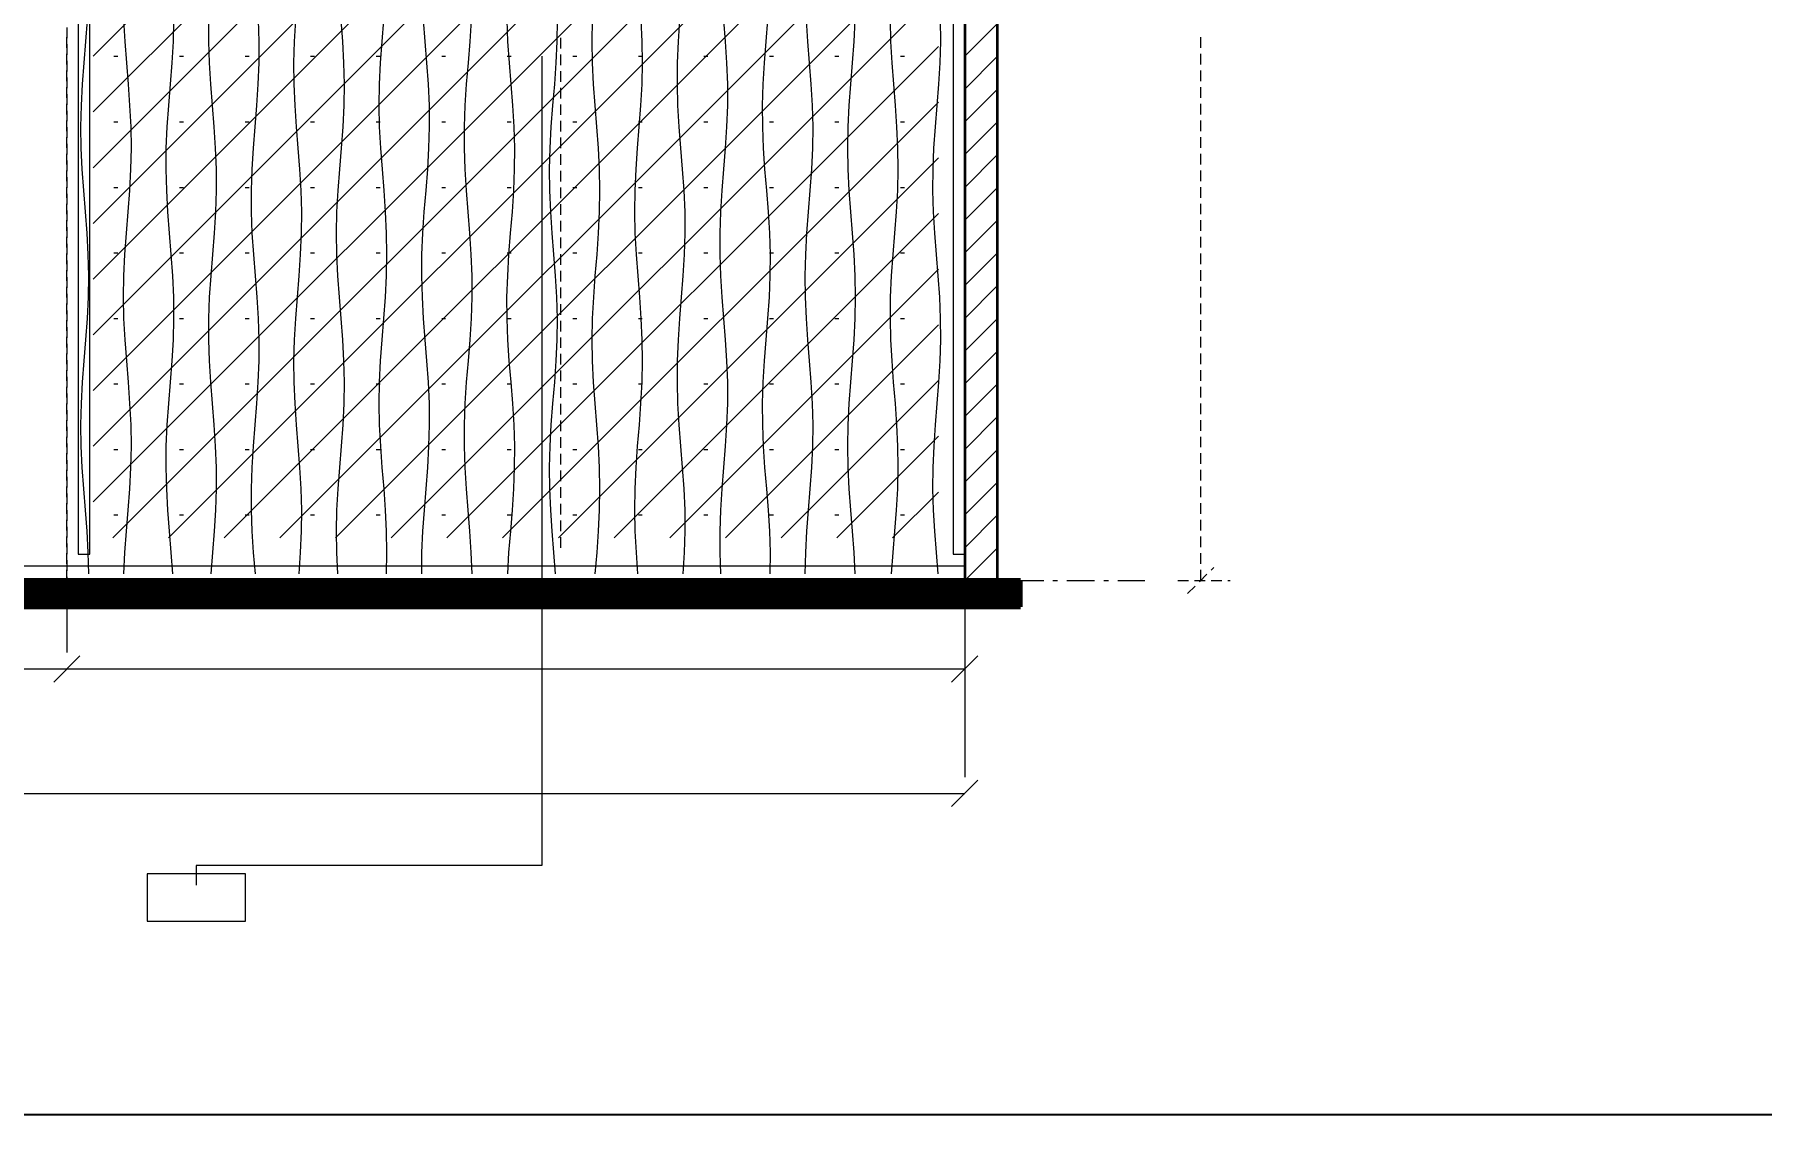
# Model space of a CAD drawing. Header units: millimetres. Extents: x -39780 to 216580, y 220 to 11660.
# Drawn here: x 23652 to 28921, y 220 to 3516 of the extents above; entities that cross this region are included whole.
import ezdxf

# ---------------------------------------------------------------- set-up
doc = ezdxf.new("R2010")
doc.units = ezdxf.units.MM
for name, color, linetype, lineweight in [('AXIS', 8, 'CONTINUOUS', 9), ('BAND', 7, 'CONTINUOUS', 60), ('DETAIL', 7, 'CONTINUOUS', 18), ('DIM', 7, 'CONTINUOUS', 13), ('FRAME', 7, 'CONTINUOUS', 25), ('HATCH', 8, 'CONTINUOUS', 9), ('PENDING', 8, 'CONTINUOUS', 13), ('TAG', 7, 'CONTINUOUS', 13), ('WALL', 7, 'CONTINUOUS', 35), ('WOOD', 7, 'CONTINUOUS', 18)]:
    doc.layers.add(name, color=color, linetype=linetype, lineweight=lineweight)

msp = doc.modelspace()

# ---------------------------------------------------------------- linework, layer by layer
at = {"layer": 'AXIS'}
for p, q in [((23654.7, 1850), (23668.8, 1850)), ((23697, 1850), (23781.7, 1850)), ((23809.9, 1850), (23824, 1850)), ((23852.2, 1850), (23936.9, 1850)), ((23965.1, 1850), (23979.2, 1850)), ((24007.4, 1850), (24092.1, 1850)), ((24120.3, 1850), (24134.4, 1850)), ((24162.7, 1850), (24247.3, 1850)), ((24275.6, 1850), (24289.7, 1850)), ((24317.9, 1850), (24402.6, 1850)), ((24430.8, 1850), (24444.9, 1850)), ((24473.1, 1850), (24557.8, 1850)), ((24586, 1850), (24600.1, 1850)), ((24628.3, 1850), (24713, 1850)), ((24741.2, 1850), (24755.3, 1850)), ((24783.6, 1850), (24868.2, 1850)), ((24896.4, 1850), (24910.6, 1850)), ((24938.8, 1850), (25023.4, 1850)), ((25051.7, 1850), (25065.8, 1850)), ((25094, 1850), (25178.7, 1850)), ((25206.9, 1850), (25221, 1850)), ((25249.2, 1850), (25333.9, 1850)), ((25362.1, 1850), (25376.2, 1850)), ((25404.4, 1850), (25489.1, 1850)), ((25517.3, 1850), (25531.4, 1850)), ((25559.7, 1850), (25644.3, 1850)), ((25672.6, 1850), (25686.7, 1850)), ((25714.9, 1850), (25799.6, 1850)), ((25827.8, 1850), (25841.9, 1850)), ((25870.1, 1850), (25954.8, 1850)), ((25983, 1850), (25997.1, 1850)), ((26025.3, 1850), (26110, 1850)), ((26138.2, 1850), (26152.3, 1850)), ((26180.6, 1850), (26265.2, 1850)), ((26293.4, 1850), (26307.6, 1850)), ((26335.8, 1850), (26420.4, 1850)), ((26448.7, 1850), (26462.8, 1850)), ((26491, 1850), (26575.7, 1850)), ((26603.9, 1850), (26618, 1850)), ((26646.2, 1850), (26730.9, 1850)), ((26759.1, 1850), (26773.2, 1850)), ((26801.4, 1850), (26886.1, 1850)), ((26914.3, 1850), (26928.4, 1850)), ((26956.7, 1850), (27040, 1850))]:
    msp.add_line(p, q, dxfattribs=at)
at = {"layer": 'BAND'}
for p, q in [((22530, 1850), (26660, 1850)), ((26660, 1850), (22530, 1850)), ((26660, 1770), (26660, 1850)), ((22530, 1842), (26660, 1842)), ((22530, 1834), (26660, 1834)), ((22530, 1826), (26660, 1826)), ((22530, 1818), (26660, 1818)), ((22530, 1810), (26660, 1810)), ((22530, 1802), (26660, 1802)), ((22530, 1794), (26660, 1794)), ((22530, 1786), (26660, 1786)), ((22530, 1778), (26660, 1778)), ((22530, 1770), (26660, 1770)), ((22530, 1770), (26660, 1770))]:
    msp.add_line(p, q, dxfattribs=at)
at = {"layer": 'DETAIL'}
msp.add_line((22700, 1895), (26490, 1895), dxfattribs=at)
at = {"layer": 'DIM'}
for p, q in [((23750, 1850), (23750, 1630)), ((23750, 1850), (23750, 1630)), ((26490, 1850), (26490, 1250)), ((26490, 1850), (26490, 1630)), ((23710, 1540), (23790, 1620)), ((23710, 1540), (23790, 1620)), ((26450, 1540), (26530, 1620)), ((22700, 1580), (23750, 1580)), ((23750, 1580), (26490, 1580)), ((26450, 1160), (26530, 1240)), ((22700, 1200), (26490, 1200))]:
    msp.add_line(p, q, dxfattribs=at)
at = {"layer": 'FRAME'}
msp.add_line((20220, 220), (36580, 220), dxfattribs=at)
at = {"layer": 'HATCH'}
for p, q in [((23830, 3450), (24510, 4130)), ((23830, 3280), (24680, 4130)), ((23830, 3110), (24850, 4130)), ((23830, 2940), (25020, 4130)), ((23830, 2770), (25190, 4130)), ((23830, 2600), (25360, 4130)), ((23830, 2430), (25530, 4130)), ((23830, 2260), (25700, 4130)), ((23830, 2090), (25870, 4130)), ((23890, 1980), (26040, 4130)), ((24060, 1980), (26210, 4130)), ((24230, 1980), (26380, 4130)), ((24400, 1980), (26410, 3990)), ((24570, 1980), (26410, 3820)), ((24740, 1980), (26410, 3650)), ((23808.1, 3495), (23812.9, 3560)), ((23927.9, 3495), (23924.4, 3560)), ((24075.2, 3495), (24076.9, 3560)), ((24183.2, 3495), (24183.4, 3560)), ((24336.8, 3495), (24334.7, 3560)), ((24444.8, 3495), (24448.5, 3560)), ((24592.2, 3495), (24587.3, 3560)), ((24711.8, 3495), (24717.1, 3560)), ((24843.8, 3495), (24838.8, 3560)), ((24980.4, 3495), (24984.5, 3560)), ((25096, 3495), (25093.5, 3560)), ((25246.2, 3495), (25246.9, 3560)), ((25353, 3495), (25354.3, 3560)), ((25506.1, 3495), (25503, 3560)), ((25616.3, 3495), (25620.7, 3560)), ((25760.1, 3495), (25754.9, 3560)), ((25884.2, 3495), (25889.5, 3560)), ((26011.4, 3495), (26006.8, 3560)), ((26152.5, 3495), (26155.8, 3560)), ((26264.6, 3495), (26263, 3560)), ((26416.9, 3495), (26416.5, 3560)), ((26490, 3450), (26590, 3550)), ((23802.8, 3430), (23808.1, 3495)), ((23932.8, 3430), (23927.9, 3495)), ((24071.4, 3430), (24075.2, 3495)), ((24185.4, 3430), (24183.2, 3495)), ((24336.6, 3430), (24336.8, 3495)), ((24443.1, 3430), (24444.8, 3495)), ((24595.7, 3430), (24592.2, 3495)), ((24707.1, 3430), (24711.8, 3495)), ((24849.1, 3430), (24843.8, 3495)), ((24910, 1980), (26410, 3480)), ((24975.3, 3430), (24980.4, 3495)), ((25100.4, 3430), (25096, 3495)), ((25243.3, 3430), (25246.2, 3495)), ((25354.1, 3430), (25353, 3495)), ((25507, 3430), (25506.1, 3495)), ((25613.6, 3430), (25616.3, 3495)), ((25764.3, 3430), (25760.1, 3495)), ((25879.1, 3430), (25884.2, 3495)), ((26016.7, 3430), (26011.4, 3495)), ((26147.7, 3430), (26152.5, 3495)), ((26268.2, 3430), (26264.6, 3495)), ((26414.9, 3430), (26416.9, 3495)), ((23797.9, 3365), (23802.8, 3430)), ((23894, 3450), (23906, 3450)), ((23938.1, 3365), (23932.8, 3430)), ((24066.3, 3365), (24071.4, 3430)), ((24094, 3450), (24106, 3450)), ((24189.4, 3365), (24185.4, 3430)), ((24294, 3450), (24306, 3450)), ((24334.1, 3365), (24336.6, 3430)), ((24443.7, 3365), (24443.1, 3430)), ((24494, 3450), (24506, 3450)), ((24597, 3365), (24595.7, 3430)), ((24694, 3450), (24706, 3450)), ((24704, 3365), (24707.1, 3430)), ((24853.6, 3365), (24849.1, 3430)), ((24894, 3450), (24906, 3450)), ((24970, 3365), (24975.3, 3430)), ((25094, 3450), (25106, 3450)), ((25105.6, 3365), (25100.4, 3430)), ((25238.8, 3365), (25243.3, 3430)), ((25294, 3450), (25306, 3450)), ((25357.4, 3365), (25354.1, 3430)), ((25494, 3450), (25506, 3450)), ((25505.5, 3365), (25507, 3430)), ((25613.1, 3365), (25613.6, 3430)), ((25694, 3450), (25706, 3450)), ((25766.7, 3365), (25764.3, 3430)), ((25875.1, 3365), (25879.1, 3430)), ((25894, 3450), (25906, 3450)), ((26021.7, 3365), (26016.7, 3430)), ((26094, 3450), (26106, 3450)), ((26142.4, 3365), (26147.7, 3430)), ((26273.2, 3365), (26268.2, 3430)), ((26294, 3450), (26306, 3450)), ((26411, 3365), (26414.9, 3430)), ((26490, 3350), (26590, 3450)), ((23794.4, 3300), (23797.9, 3365)), ((23942.8, 3300), (23938.1, 3365)), ((24061, 3300), (24066.3, 3365)), ((24194.6, 3300), (24189.4, 3365)), ((24329.8, 3300), (24334.1, 3365)), ((24446.6, 3300), (24443.7, 3365)), ((24596, 3300), (24597, 3365)), ((24703, 3300), (24704, 3365)), ((24856.4, 3300), (24853.6, 3365)), ((24965.8, 3300), (24970, 3365)), ((25110.8, 3300), (25105.6, 3365)), ((25233.4, 3300), (25238.8, 3365)), ((25362.1, 3300), (25357.4, 3365)), ((25501.9, 3300), (25505.5, 3365)), ((25615, 3300), (25613.1, 3365)), ((25766.7, 3300), (25766.7, 3365)), ((25873.2, 3300), (25875.1, 3365)), ((26025.4, 3300), (26021.7, 3365)), ((26137.6, 3300), (26142.4, 3365)), ((26278.5, 3300), (26273.2, 3365)), ((26405.9, 3300), (26411, 3365)), ((26490, 3250), (26590, 3350)), ((23793, 3235), (23794.4, 3300)), ((23946, 3235), (23942.8, 3300)), ((24056.5, 3235), (24061, 3300)), ((24199.8, 3235), (24194.6, 3300)), ((24324.5, 3235), (24329.8, 3300)), ((24451.1, 3235), (24446.6, 3300)), ((24592.8, 3235), (24596, 3300)), ((24704.4, 3235), (24703, 3300)), ((24856.9, 3235), (24856.4, 3300)), ((24963.4, 3235), (24965.8, 3300)), ((25080, 1980), (26410, 3310)), ((25114.8, 3235), (25110.8, 3300)), ((25228.4, 3235), (25233.4, 3300)), ((25367.5, 3235), (25362.1, 3300)), ((25497, 3235), (25501.9, 3300)), ((25618.9, 3235), (25615, 3300)), ((25764.5, 3235), (25766.7, 3300)), ((25873.5, 3235), (25873.2, 3300)), ((26027, 3235), (26025.4, 3300)), ((26134.2, 3235), (26137.6, 3300)), ((26283.1, 3235), (26278.5, 3300)), ((26400.6, 3235), (26405.9, 3300)), ((23794, 3170), (23793, 3235)), ((23894, 3250), (23906, 3250)), ((23947, 3170), (23946, 3235)), ((24053.7, 3170), (24056.5, 3235)), ((24094, 3250), (24106, 3250)), ((24204.1, 3170), (24199.8, 3235)), ((24294, 3250), (24306, 3250)), ((24319.4, 3170), (24324.5, 3235)), ((24456.4, 3170), (24451.1, 3235)), ((24494, 3250), (24506, 3250)), ((24588, 3170), (24592.8, 3235)), ((24694, 3250), (24706, 3250)), ((24708, 3170), (24704.4, 3235)), ((24855.1, 3170), (24856.9, 3235)), ((24894, 3250), (24906, 3250)), ((24963.2, 3170), (24963.4, 3235)), ((25094, 3250), (25106, 3250)), ((25116.8, 3170), (25114.8, 3235)), ((25224.7, 3170), (25228.4, 3235)), ((25294, 3250), (25306, 3250)), ((25372.3, 3170), (25367.5, 3235)), ((25491.6, 3170), (25497, 3235)), ((25494, 3250), (25506, 3250)), ((25623.9, 3170), (25618.9, 3235)), ((25694, 3250), (25706, 3250)), ((25760.3, 3170), (25764.5, 3235)), ((25876.1, 3170), (25873.5, 3235)), ((25894, 3250), (25906, 3250)), ((26026.2, 3170), (26027, 3235)), ((26094, 3250), (26106, 3250)), ((26133, 3170), (26134.2, 3235)), ((26286.2, 3170), (26283.1, 3235)), ((26294, 3250), (26306, 3250)), ((26396.2, 3170), (26400.6, 3235)), ((26490, 3150), (26590, 3250)), ((23797.1, 3105), (23794, 3170)), ((23945.6, 3105), (23947, 3170)), ((24053.1, 3105), (24053.7, 3170)), ((24206.6, 3105), (24204.1, 3170)), ((24315.3, 3105), (24319.4, 3170)), ((24461.4, 3105), (24456.4, 3170)), ((24582.7, 3105), (24588, 3170)), ((24712.9, 3105), (24708, 3170)), ((24851.3, 3105), (24855.1, 3170)), ((24965.4, 3105), (24963.2, 3170)), ((25116.5, 3105), (25116.8, 3170)), ((25223.1, 3105), (25224.7, 3170)), ((25375.7, 3105), (25372.3, 3170)), ((25487, 3105), (25491.6, 3170)), ((25629.2, 3105), (25623.9, 3170)), ((25755.2, 3105), (25760.3, 3170)), ((25880.5, 3105), (25876.1, 3170)), ((26023.2, 3105), (26026.2, 3170)), ((26134.2, 3105), (26133, 3170)), ((26287, 3105), (26286.2, 3170)), ((26393.5, 3105), (26396.2, 3170)), ((25250, 1980), (26410, 3140)), ((26490, 3050), (26590, 3150)), ((23801.8, 3040), (23797.1, 3105)), ((23942.2, 3040), (23945.6, 3105)), ((24054.8, 3040), (24053.1, 3105)), ((24206.8, 3040), (24206.6, 3105)), ((24313.2, 3040), (24315.3, 3105)), ((24465.2, 3040), (24461.4, 3105)), ((24577.8, 3040), (24582.7, 3105)), ((24718.2, 3040), (24712.9, 3105)), ((24846.2, 3040), (24851.3, 3105)), ((24969.5, 3040), (24965.4, 3105)), ((25114, 3040), (25116.5, 3105)), ((25223.7, 3040), (25223.1, 3105)), ((25377, 3040), (25375.7, 3105)), ((25483.9, 3040), (25487, 3105)), ((25633.7, 3040), (25629.2, 3105)), ((25749.9, 3040), (25755.2, 3105)), ((25885.8, 3040), (25880.5, 3105)), ((26018.6, 3040), (26023.2, 3105)), ((26137.5, 3040), (26134.2, 3105)), ((26285.4, 3040), (26287, 3105)), ((26393.1, 3040), (26393.5, 3105)), ((23807.1, 2975), (23801.8, 3040)), ((23894, 3050), (23906, 3050)), ((23937.3, 2975), (23942.2, 3040)), ((24058.6, 2975), (24054.8, 3040)), ((24094, 3050), (24106, 3050)), ((24204.7, 2975), (24206.8, 3040)), ((24294, 3050), (24306, 3050)), ((24313.4, 2975), (24313.2, 3040)), ((24466.9, 2975), (24465.2, 3040)), ((24494, 3050), (24506, 3050)), ((24574.4, 2975), (24577.8, 3040)), ((24694, 3050), (24706, 3050)), ((24722.9, 2975), (24718.2, 3040)), ((24840.9, 2975), (24846.2, 3040)), ((24894, 3050), (24906, 3050)), ((24974.7, 2975), (24969.5, 3040)), ((25094, 3050), (25106, 3050)), ((25109.7, 2975), (25114, 3040)), ((25226.6, 2975), (25223.7, 3040)), ((25294, 3050), (25306, 3050)), ((25375.9, 2975), (25377, 3040)), ((25483, 2975), (25483.9, 3040)), ((25494, 3050), (25506, 3050)), ((25636.4, 2975), (25633.7, 3040)), ((25694, 3050), (25706, 3050)), ((25745.7, 2975), (25749.9, 3040)), ((25890.9, 2975), (25885.8, 3040)), ((25894, 3050), (25906, 3050)), ((26013.3, 2975), (26018.6, 3040)), ((26094, 3050), (26106, 3050)), ((26142.2, 2975), (26137.5, 3040)), ((26281.8, 2975), (26285.4, 3040)), ((26294, 3050), (26306, 3050)), ((26395.1, 2975), (26393.1, 3040)), ((26490, 2950), (26590, 3050)), ((23812, 2910), (23807.1, 2975)), ((23932, 2910), (23937.3, 2975)), ((24063.6, 2910), (24058.6, 2975)), ((24200.6, 2910), (24204.7, 2975)), ((24315.9, 2910), (24313.4, 2975)), ((24466.3, 2910), (24466.9, 2975)), ((24573, 2910), (24574.4, 2975)), ((24726, 2910), (24722.9, 2975)), ((24836.4, 2910), (24840.9, 2975)), ((24979.9, 2910), (24974.7, 2975)), ((25104.4, 2910), (25109.7, 2975)), ((25231.2, 2910), (25226.6, 2975)), ((25372.7, 2910), (25375.9, 2975)), ((25420, 1980), (26410, 2970)), ((25484.5, 2910), (25483, 2975)), ((25636.9, 2910), (25636.4, 2975)), ((25743.3, 2910), (25745.7, 2975)), ((25894.8, 2910), (25890.9, 2975)), ((26008.3, 2910), (26013.3, 2975)), ((26147.6, 2910), (26142.2, 2975)), ((26276.9, 2910), (26281.8, 2975)), ((26399, 2910), (26395.1, 2975)), ((23815.6, 2845), (23812, 2910)), ((23927.2, 2845), (23932, 2910)), ((24068.9, 2845), (24063.6, 2910)), ((24195.5, 2845), (24200.6, 2910)), ((24320.2, 2845), (24315.9, 2910)), ((24463.5, 2845), (24466.3, 2910)), ((24574, 2845), (24573, 2910)), ((24727, 2845), (24726, 2910)), ((24833.6, 2845), (24836.4, 2910)), ((24984.2, 2845), (24979.9, 2910)), ((25099.3, 2845), (25104.4, 2910)), ((25236.5, 2845), (25231.2, 2910)), ((25367.9, 2845), (25372.7, 2910)), ((25488.1, 2845), (25484.5, 2910)), ((25635, 2845), (25636.9, 2910)), ((25743.3, 2845), (25743.3, 2910)), ((25896.8, 2845), (25894.8, 2910)), ((26004.7, 2845), (26008.3, 2910)), ((26152.4, 2845), (26147.6, 2910)), ((26271.5, 2845), (26276.9, 2910)), ((26404.1, 2845), (26399, 2910)), ((26490, 2850), (26590, 2950)), ((23894, 2850), (23906, 2850)), ((24094, 2850), (24106, 2850)), ((24294, 2850), (24306, 2850)), ((24494, 2850), (24506, 2850)), ((24694, 2850), (24706, 2850)), ((24894, 2850), (24906, 2850)), ((25094, 2850), (25106, 2850)), ((25294, 2850), (25306, 2850)), ((25494, 2850), (25506, 2850)), ((25694, 2850), (25706, 2850)), ((25894, 2850), (25906, 2850)), ((26094, 2850), (26106, 2850)), ((26294, 2850), (26306, 2850)), ((26490, 2750), (26590, 2850)), ((23817, 2780), (23815.6, 2845)), ((23924, 2780), (23927.2, 2845)), ((24073.4, 2780), (24068.9, 2845)), ((24190.2, 2780), (24195.5, 2845)), ((24325.4, 2780), (24320.2, 2845)), ((24458.9, 2780), (24463.5, 2845)), ((24577.2, 2780), (24574, 2845)), ((24725.6, 2780), (24727, 2845)), ((24833.1, 2780), (24833.6, 2845)), ((24986.6, 2780), (24984.2, 2845)), ((25095.3, 2780), (25099.3, 2845)), ((25241.5, 2780), (25236.5, 2845)), ((25362.6, 2780), (25367.9, 2845)), ((25493, 2780), (25488.1, 2845)), ((25590, 1980), (26410, 2800)), ((25631.2, 2780), (25635, 2845)), ((25745.5, 2780), (25743.3, 2845)), ((25896.5, 2780), (25896.8, 2845)), ((26003, 2780), (26004.7, 2845)), ((26155.8, 2780), (26152.4, 2845)), ((26266.9, 2780), (26271.5, 2845)), ((26409.3, 2780), (26404.1, 2845)), ((23816, 2715), (23817, 2780)), ((23923, 2715), (23924, 2780)), ((24076.3, 2715), (24073.4, 2780)), ((24185.9, 2715), (24190.2, 2780)), ((24330.6, 2715), (24325.4, 2780)), ((24453.6, 2715), (24458.9, 2780)), ((24581.9, 2715), (24577.2, 2780)), ((24722.1, 2715), (24725.6, 2780)), ((24834.9, 2715), (24833.1, 2780)), ((24986.8, 2715), (24986.6, 2780)), ((25093.2, 2715), (25095.3, 2780)), ((25245.2, 2715), (25241.5, 2780)), ((25357.7, 2715), (25362.6, 2780)), ((25498.3, 2715), (25493, 2780)), ((25626.1, 2715), (25631.2, 2780)), ((25749.6, 2715), (25745.5, 2780)), ((25893.9, 2715), (25896.5, 2780)), ((26003.8, 2715), (26003, 2780)), ((26157, 2715), (26155.8, 2780)), ((26263.9, 2715), (26266.9, 2780)), ((26413.8, 2715), (26409.3, 2780)), ((26490, 2650), (26590, 2750)), ((23812.9, 2650), (23816, 2715)), ((23924.3, 2650), (23923, 2715)), ((24076.9, 2650), (24076.3, 2715)), ((24183.4, 2650), (24185.9, 2715)), ((24334.6, 2650), (24330.6, 2715)), ((24448.6, 2650), (24453.6, 2715)), ((24587.3, 2650), (24581.9, 2715)), ((24717.2, 2650), (24722.1, 2715)), ((24838.7, 2650), (24834.9, 2715)), ((24984.6, 2650), (24986.8, 2715)), ((25093.4, 2650), (25093.2, 2715)), ((25246.9, 2650), (25245.2, 2715)), ((25354.3, 2650), (25357.7, 2715)), ((25503, 2650), (25498.3, 2715)), ((25620.8, 2650), (25626.1, 2715)), ((25754.8, 2650), (25749.6, 2715)), ((25889.5, 2650), (25893.9, 2715)), ((26006.7, 2650), (26003.8, 2715)), ((26155.9, 2650), (26157, 2715)), ((26263, 2650), (26263.9, 2715)), ((26416.4, 2650), (26413.8, 2715)), ((23808.2, 2585), (23812.9, 2650)), ((23894, 2650), (23906, 2650)), ((23927.8, 2585), (23924.3, 2650)), ((24075.2, 2585), (24076.9, 2650)), ((24094, 2650), (24106, 2650)), ((24183.2, 2585), (24183.4, 2650)), ((24294, 2650), (24306, 2650)), ((24336.8, 2585), (24334.6, 2650)), ((24444.8, 2585), (24448.6, 2650)), ((24494, 2650), (24506, 2650)), ((24592.1, 2585), (24587.3, 2650)), ((24694, 2650), (24706, 2650)), ((24711.8, 2585), (24717.2, 2650)), ((24843.7, 2585), (24838.7, 2650)), ((24894, 2650), (24906, 2650)), ((24980.5, 2585), (24984.6, 2650)), ((25096, 2585), (25093.4, 2650)), ((25094, 2650), (25106, 2650)), ((25246.3, 2585), (25246.9, 2650)), ((25294, 2650), (25306, 2650)), ((25353, 2585), (25354.3, 2650)), ((25494, 2650), (25506, 2650)), ((25506.1, 2585), (25503, 2650)), ((25616.4, 2585), (25620.8, 2650)), ((25694, 2650), (25706, 2650)), ((25760, 2585), (25754.8, 2650)), ((25884.3, 2585), (25889.5, 2650)), ((25894, 2650), (25906, 2650)), ((26011.3, 2585), (26006.7, 2650)), ((26094, 2650), (26106, 2650)), ((26152.6, 2585), (26155.9, 2650)), ((26264.6, 2585), (26263, 2650)), ((26294, 2650), (26306, 2650)), ((26416.9, 2585), (26416.4, 2650)), ((26490, 2550), (26590, 2650)), ((23802.9, 2520), (23808.2, 2585)), ((23932.7, 2520), (23927.8, 2585)), ((24071.5, 2520), (24075.2, 2585)), ((24185.3, 2520), (24183.2, 2585)), ((24336.6, 2520), (24336.8, 2585)), ((24443.1, 2520), (24444.8, 2585)), ((24595.6, 2520), (24592.1, 2585)), ((24707.1, 2520), (24711.8, 2585)), ((24849, 2520), (24843.7, 2585)), ((24975.4, 2520), (24980.5, 2585)), ((25100.3, 2520), (25096, 2585)), ((25243.4, 2520), (25246.3, 2585)), ((25354.1, 2520), (25353, 2585)), ((25507, 2520), (25506.1, 2585)), ((25613.6, 2520), (25616.4, 2585)), ((25760, 1980), (26410, 2630)), ((25764.3, 2520), (25760, 2585)), ((25879.2, 2520), (25884.3, 2585)), ((26016.6, 2520), (26011.3, 2585)), ((26147.8, 2520), (26152.6, 2585)), ((26268.2, 2520), (26264.6, 2585)), ((26415, 2520), (26416.9, 2585)), ((26490, 2450), (26590, 2550)), ((23798, 2455), (23802.9, 2520)), ((23938, 2455), (23932.7, 2520)), ((24066.4, 2455), (24071.5, 2520)), ((24189.3, 2455), (24185.3, 2520)), ((24334.1, 2455), (24336.6, 2520)), ((24443.7, 2455), (24443.1, 2520)), ((24597, 2455), (24595.6, 2520)), ((24704, 2455), (24707.1, 2520)), ((24853.5, 2455), (24849, 2520)), ((24970.1, 2455), (24975.4, 2520)), ((25105.6, 2455), (25100.3, 2520)), ((25238.8, 2455), (25243.4, 2520)), ((25357.3, 2455), (25354.1, 2520)), ((25505.5, 2455), (25507, 2520)), ((25613.1, 2455), (25613.6, 2520)), ((25766.6, 2455), (25764.3, 2520)), ((25875.2, 2455), (25879.2, 2520)), ((26021.6, 2455), (26016.6, 2520)), ((26142.5, 2455), (26147.8, 2520)), ((26273.1, 2455), (26268.2, 2520)), ((26411.1, 2455), (26415, 2520)), ((23794.5, 2390), (23798, 2455)), ((23894, 2450), (23906, 2450)), ((23942.7, 2390), (23938, 2455)), ((24061.1, 2390), (24066.4, 2455)), ((24094, 2450), (24106, 2450)), ((24194.5, 2390), (24189.3, 2455)), ((24294, 2450), (24306, 2450)), ((24329.8, 2390), (24334.1, 2455)), ((24446.5, 2390), (24443.7, 2455)), ((24494, 2450), (24506, 2450)), ((24596, 2390), (24597, 2455)), ((24694, 2450), (24706, 2450)), ((24703, 2390), (24704, 2455)), ((24856.3, 2390), (24853.5, 2455)), ((24894, 2450), (24906, 2450)), ((24965.9, 2390), (24970.1, 2455)), ((25094, 2450), (25106, 2450)), ((25110.7, 2390), (25105.6, 2455)), ((25233.5, 2390), (25238.8, 2455)), ((25294, 2450), (25306, 2450)), ((25362, 2390), (25357.3, 2455)), ((25494, 2450), (25506, 2450)), ((25502, 2390), (25505.5, 2455)), ((25614.9, 2390), (25613.1, 2455)), ((25694, 2450), (25706, 2450)), ((25766.7, 2390), (25766.6, 2455)), ((25873.2, 2390), (25875.2, 2455)), ((25894, 2450), (25906, 2450)), ((25930, 1980), (26410, 2460)), ((26025.3, 2390), (26021.6, 2455)), ((26094, 2450), (26106, 2450)), ((26137.6, 2390), (26142.5, 2455)), ((26278.4, 2390), (26273.1, 2455)), ((26294, 2450), (26306, 2450)), ((26406, 2390), (26411.1, 2455)), ((26490, 2350), (26590, 2450)), ((23793, 2325), (23794.5, 2390)), ((23945.9, 2325), (23942.7, 2390)), ((24056.6, 2325), (24061.1, 2390)), ((24199.7, 2325), (24194.5, 2390)), ((24324.6, 2325), (24329.8, 2390)), ((24451, 2325), (24446.5, 2390)), ((24592.8, 2325), (24596, 2390)), ((24704.4, 2325), (24703, 2390)), ((24856.9, 2325), (24856.3, 2390)), ((24963.4, 2325), (24965.9, 2390)), ((25114.7, 2325), (25110.7, 2390)), ((25228.5, 2325), (25233.5, 2390)), ((25367.4, 2325), (25362, 2390)), ((25497.1, 2325), (25502, 2390)), ((25618.8, 2325), (25614.9, 2390)), ((25764.5, 2325), (25766.7, 2390)), ((25873.5, 2325), (25873.2, 2390)), ((26027, 2325), (26025.3, 2390)), ((26134.3, 2325), (26137.6, 2390)), ((26283.1, 2325), (26278.4, 2390)), ((26400.7, 2325), (26406, 2390)), ((23793.9, 2260), (23793, 2325)), ((23947, 2260), (23945.9, 2325)), ((24053.7, 2260), (24056.6, 2325)), ((24204, 2260), (24199.7, 2325)), ((24319.4, 2260), (24324.6, 2325)), ((24456.3, 2260), (24451, 2325)), ((24588.1, 2260), (24592.8, 2325)), ((24707.9, 2260), (24704.4, 2325)), ((24855.1, 2260), (24856.9, 2325)), ((24963.2, 2260), (24963.4, 2325)), ((25116.8, 2260), (25114.7, 2325)), ((25224.8, 2260), (25228.5, 2325)), ((25372.2, 2260), (25367.4, 2325)), ((25491.7, 2260), (25497.1, 2325)), ((25623.8, 2260), (25618.8, 2325)), ((25760.4, 2260), (25764.5, 2325)), ((25876.1, 2260), (25873.5, 2325)), ((26026.2, 2260), (26027, 2325)), ((26133, 2260), (26134.3, 2325)), ((26286.1, 2260), (26283.1, 2325)), ((26396.3, 2260), (26400.7, 2325)), ((26490, 2250), (26590, 2350)), ((26100, 1980), (26410, 2290)), ((23797, 2195), (23793.9, 2260)), ((23894, 2250), (23906, 2250)), ((23945.7, 2195), (23947, 2260)), ((24053.1, 2195), (24053.7, 2260)), ((24094, 2250), (24106, 2250)), ((24206.6, 2195), (24204, 2260)), ((24294, 2250), (24306, 2250)), ((24315.4, 2195), (24319.4, 2260)), ((24461.4, 2195), (24456.3, 2260)), ((24494, 2250), (24506, 2250)), ((24582.8, 2195), (24588.1, 2260)), ((24694, 2250), (24706, 2250)), ((24712.8, 2195), (24707.9, 2260)), ((24851.4, 2195), (24855.1, 2260)), ((24894, 2250), (24906, 2250)), ((24965.4, 2195), (24963.2, 2260)), ((25094, 2250), (25106, 2250)), ((25116.6, 2195), (25116.8, 2260)), ((25223.1, 2195), (25224.8, 2260)), ((25294, 2250), (25306, 2250)), ((25375.7, 2195), (25372.2, 2260)), ((25487.1, 2195), (25491.7, 2260)), ((25494, 2250), (25506, 2250)), ((25629.1, 2195), (25623.8, 2260)), ((25694, 2250), (25706, 2250)), ((25755.2, 2195), (25760.4, 2260)), ((25880.4, 2195), (25876.1, 2260)), ((25894, 2250), (25906, 2250)), ((26023.3, 2195), (26026.2, 2260)), ((26094, 2250), (26106, 2250)), ((26134.1, 2195), (26133, 2260)), ((26287, 2195), (26286.1, 2260)), ((26294, 2250), (26306, 2250)), ((26393.6, 2195), (26396.3, 2260)), ((26490, 2150), (26590, 2250)), ((23801.7, 2130), (23797, 2195)), ((23942.2, 2130), (23945.7, 2195)), ((24054.8, 2130), (24053.1, 2195)), ((24206.8, 2130), (24206.6, 2195)), ((24313.2, 2130), (24315.4, 2195)), ((24465.1, 2130), (24461.4, 2195)), ((24577.9, 2130), (24582.8, 2195)), ((24718.1, 2130), (24712.8, 2195)), ((24846.3, 2130), (24851.4, 2195)), ((24969.4, 2130), (24965.4, 2195)), ((25114, 2130), (25116.6, 2195)), ((25223.7, 2130), (25223.1, 2195)), ((25377, 2130), (25375.7, 2195)), ((25483.9, 2130), (25487.1, 2195)), ((25633.6, 2130), (25629.1, 2195)), ((25750, 2130), (25755.2, 2195)), ((25885.7, 2130), (25880.4, 2195)), ((26018.7, 2130), (26023.3, 2195)), ((26137.4, 2130), (26134.1, 2195)), ((26285.5, 2130), (26287, 2195)), ((26393.1, 2130), (26393.6, 2195)), ((23807.1, 2065), (23801.7, 2130)), ((23937.4, 2065), (23942.2, 2130)), ((24058.5, 2065), (24054.8, 2130)), ((24204.7, 2065), (24206.8, 2130)), ((24313.4, 2065), (24313.2, 2130)), ((24466.9, 2065), (24465.1, 2130)), ((24574.4, 2065), (24577.9, 2130)), ((24722.8, 2065), (24718.1, 2130)), ((24841, 2065), (24846.3, 2130)), ((24974.6, 2065), (24969.4, 2130)), ((25109.7, 2065), (25114, 2130)), ((25226.6, 2065), (25223.7, 2130)), ((25375.9, 2065), (25377, 2130)), ((25483, 2065), (25483.9, 2130)), ((25636.4, 2065), (25633.6, 2130)), ((25745.8, 2065), (25750, 2130)), ((25890.8, 2065), (25885.7, 2130)), ((26013.4, 2065), (26018.7, 2130)), ((26142.2, 2065), (26137.4, 2130)), ((26270, 1980), (26410, 2120)), ((26281.9, 2065), (26285.5, 2130)), ((26395, 2065), (26393.1, 2130)), ((26490, 2050), (26590, 2150)), ((23812, 2000), (23807.1, 2065)), ((23932, 2000), (23937.4, 2065)), ((24063.5, 2000), (24058.5, 2065)), ((24200.7, 2000), (24204.7, 2065)), ((24315.9, 2000), (24313.4, 2065)), ((24466.3, 2000), (24466.9, 2065)), ((24573, 2000), (24574.4, 2065)), ((24726, 2000), (24722.8, 2065)), ((24836.5, 2000), (24841, 2065)), ((24979.8, 2000), (24974.6, 2065)), ((25104.5, 2000), (25109.7, 2065)), ((25231.1, 2000), (25226.6, 2065)), ((25372.7, 2000), (25375.9, 2065)), ((25484.5, 2000), (25483, 2065)), ((25636.9, 2000), (25636.4, 2065)), ((25743.4, 2000), (25745.8, 2065)), ((25894.8, 2000), (25890.8, 2065)), ((26008.4, 2000), (26013.4, 2065)), ((26147.5, 2000), (26142.2, 2065)), ((26276.9, 2000), (26281.9, 2065)), ((26398.9, 2000), (26395, 2065)), ((23894, 2050), (23906, 2050)), ((24094, 2050), (24106, 2050)), ((24294, 2050), (24306, 2050)), ((24494, 2050), (24506, 2050)), ((24694, 2050), (24706, 2050)), ((24894, 2050), (24906, 2050)), ((25094, 2050), (25106, 2050)), ((25294, 2050), (25306, 2050)), ((25494, 2050), (25506, 2050)), ((25694, 2050), (25706, 2050)), ((25894, 2050), (25906, 2050)), ((26094, 2050), (26106, 2050)), ((26294, 2050), (26306, 2050)), ((26490, 1950), (26590, 2050)), ((23815.5, 1935), (23812, 2000)), ((23927.3, 1935), (23932, 2000)), ((24068.8, 1935), (24063.5, 2000)), ((24195.6, 1935), (24200.7, 2000)), ((24320.1, 1935), (24315.9, 2000)), ((24463.5, 1935), (24466.3, 2000)), ((24574, 1935), (24573, 2000)), ((24727, 1935), (24726, 2000)), ((24833.7, 1935), (24836.5, 2000)), ((24984.1, 1935), (24979.8, 2000)), ((25099.3, 1935), (25104.5, 2000)), ((25236.4, 1935), (25231.1, 2000)), ((25368, 1935), (25372.7, 2000)), ((25488, 1935), (25484.5, 2000)), ((25635.1, 1935), (25636.9, 2000)), ((25743.2, 1935), (25743.4, 2000)), ((25896.8, 1935), (25894.8, 2000)), ((26004.7, 1935), (26008.4, 2000)), ((26152.3, 1935), (26147.5, 2000)), ((26271.6, 1935), (26276.9, 2000)), ((26404, 1935), (26398.9, 2000)), ((26490, 1850), (26590, 1950)), ((23817, 1870), (23815.5, 1935)), ((23924.1, 1870), (23927.3, 1935)), ((24073.4, 1870), (24068.8, 1935)), ((24190.3, 1870), (24195.6, 1935)), ((24325.4, 1870), (24320.1, 1935)), ((24459, 1870), (24463.5, 1935)), ((24577.1, 1870), (24574, 1935)), ((24725.6, 1870), (24727, 1935)), ((24833.1, 1870), (24833.7, 1935)), ((24986.6, 1870), (24984.1, 1935)), ((25095.3, 1870), (25099.3, 1935)), ((25241.5, 1870), (25236.4, 1935)), ((25362.7, 1870), (25368, 1935)), ((25492.9, 1870), (25488, 1935)), ((25631.3, 1870), (25635.1, 1935)), ((25745.5, 1870), (25743.2, 1935)), ((25896.5, 1870), (25896.8, 1935)), ((26003.1, 1870), (26004.7, 1935)), ((26155.7, 1870), (26152.3, 1935)), ((26267, 1870), (26271.6, 1935)), ((26409.2, 1870), (26404, 1935))]:
    msp.add_line(p, q, dxfattribs=at)
at = {"layer": 'PENDING'}
for p, q in [((23750, 3538), (23750, 3505.5)), ((23750, 3475.6), (23750, 3508.1)), ((23750, 3487.2), (23750, 3454.7)), ((25257, 3474), (25257, 3506.5)), ((26490, 3475.6), (26490, 3508.1)), ((27210, 3475.6), (27210, 3508.1)), ((23750, 3424.8), (23750, 3457.3)), ((23750, 3436.4), (23750, 3403.9)), ((25257, 3423.2), (25257, 3455.7)), ((26490, 3424.8), (26490, 3457.3)), ((27210, 3424.8), (27210, 3457.3)), ((23750, 3374), (23750, 3406.5)), ((23750, 3385.6), (23750, 3353.1)), ((25257, 3372.4), (25257, 3404.9)), ((26490, 3374), (26490, 3406.5)), ((27210, 3374), (27210, 3406.5)), ((23750, 3323.2), (23750, 3355.7)), ((23750, 3334.8), (23750, 3302.3)), ((25257, 3321.6), (25257, 3354.1)), ((26490, 3323.2), (26490, 3355.7)), ((27210, 3323.2), (27210, 3355.7)), ((23750, 3272.4), (23750, 3304.9)), ((23750, 3284), (23750, 3251.5)), ((25257, 3270.8), (25257, 3303.3)), ((26490, 3272.4), (26490, 3304.9)), ((27210, 3272.4), (27210, 3304.9)), ((23750, 3221.6), (23750, 3254.1)), ((23750, 3233.2), (23750, 3200.7)), ((25257, 3220), (25257, 3252.5)), ((26490, 3221.6), (26490, 3254.1)), ((27210, 3221.6), (27210, 3254.1)), ((23750, 3170.8), (23750, 3203.3)), ((23750, 3182.4), (23750, 3149.9)), ((25257, 3169.2), (25257, 3201.7)), ((26490, 3170.8), (26490, 3203.3)), ((27210, 3170.8), (27210, 3203.3)), ((23750, 3120), (23750, 3152.5)), ((23750, 3131.6), (23750, 3099.1)), ((25257, 3118.4), (25257, 3150.9)), ((26490, 3120), (26490, 3152.5)), ((27210, 3120), (27210, 3152.5)), ((23750, 3069.2), (23750, 3101.7)), ((23750, 3080.8), (23750, 3048.3)), ((25257, 3067.6), (25257, 3100.1)), ((26490, 3069.2), (26490, 3101.7)), ((27210, 3069.2), (27210, 3101.7)), ((23750, 3018.4), (23750, 3050.9)), ((23750, 3030), (23750, 2997.5)), ((25257, 3016.8), (25257, 3049.3)), ((26490, 3018.4), (26490, 3050.9)), ((27210, 3018.4), (27210, 3050.9)), ((23750, 2967.6), (23750, 3000.1)), ((23750, 2979.2), (23750, 2946.7)), ((25257, 2966), (25257, 2998.5)), ((26490, 2967.6), (26490, 3000.1)), ((27210, 2967.6), (27210, 3000.1)), ((23750, 2916.8), (23750, 2949.3)), ((23750, 2928.4), (23750, 2895.9)), ((23750, 2866), (23750, 2898.5)), ((25257, 2915.2), (25257, 2947.7)), ((26490, 2916.8), (26490, 2949.3)), ((26490, 2866), (26490, 2898.5)), ((27210, 2916.8), (27210, 2949.3)), ((27210, 2866), (27210, 2898.5)), ((23750, 2877.6), (23750, 2845.1)), ((23750, 2815.2), (23750, 2847.7)), ((25257, 2864.4), (25257, 2896.9)), ((25257, 2813.6), (25257, 2846.1)), ((26490, 2815.2), (26490, 2847.7)), ((27210, 2815.2), (27210, 2847.7)), ((23750, 2826.8), (23750, 2794.3)), ((23750, 2764.4), (23750, 2796.9)), ((25257, 2762.8), (25257, 2795.3)), ((26490, 2764.4), (26490, 2796.9)), ((27210, 2764.4), (27210, 2796.9)), ((23750, 2776), (23750, 2743.5)), ((23750, 2713.6), (23750, 2746.1)), ((25257, 2712), (25257, 2744.5)), ((26490, 2713.6), (26490, 2746.1)), ((27210, 2713.6), (27210, 2746.1)), ((23750, 2725.2), (23750, 2692.7)), ((23750, 2662.8), (23750, 2695.3)), ((25257, 2661.2), (25257, 2693.7)), ((26490, 2662.8), (26490, 2695.3)), ((27210, 2662.8), (27210, 2695.3)), ((23750, 2674.4), (23750, 2641.9)), ((23750, 2612), (23750, 2644.5)), ((25257, 2610.4), (25257, 2642.9)), ((26490, 2612), (26490, 2644.5)), ((27210, 2612), (27210, 2644.5)), ((23750, 2623.6), (23750, 2591.1)), ((23750, 2561.2), (23750, 2593.7)), ((25257, 2559.6), (25257, 2592.1)), ((26490, 2561.2), (26490, 2593.7)), ((27210, 2561.2), (27210, 2593.7)), ((23750, 2572.8), (23750, 2540.3)), ((23750, 2510.4), (23750, 2542.9)), ((25257, 2508.8), (25257, 2541.3)), ((26490, 2510.4), (26490, 2542.9)), ((27210, 2510.4), (27210, 2542.9)), ((23750, 2522), (23750, 2489.5)), ((23750, 2459.6), (23750, 2492.1)), ((25257, 2458), (25257, 2490.5)), ((26490, 2459.6), (26490, 2492.1)), ((27210, 2459.6), (27210, 2492.1)), ((23750, 2471.2), (23750, 2438.7)), ((23750, 2408.8), (23750, 2441.3)), ((25257, 2407.2), (25257, 2439.7)), ((26490, 2408.8), (26490, 2441.3)), ((27210, 2408.8), (27210, 2441.3)), ((23750, 2420.4), (23750, 2387.9)), ((23750, 2358), (23750, 2390.5)), ((25257, 2356.4), (25257, 2388.9)), ((26490, 2358), (26490, 2390.5)), ((27210, 2358), (27210, 2390.5)), ((23750, 2369.6), (23750, 2337.1)), ((23750, 2307.2), (23750, 2339.7)), ((23750, 2318.8), (23750, 2286.3)), ((25257, 2305.6), (25257, 2338.1)), ((26490, 2307.2), (26490, 2339.7)), ((27210, 2307.2), (27210, 2339.7)), ((23750, 2256.4), (23750, 2288.9)), ((23750, 2268), (23750, 2235.5)), ((25257, 2254.8), (25257, 2287.3)), ((26490, 2256.4), (26490, 2288.9)), ((27210, 2256.4), (27210, 2288.9)), ((23750, 2205.6), (23750, 2238.1)), ((23750, 2217.2), (23750, 2184.7)), ((25257, 2204), (25257, 2236.5)), ((26490, 2205.6), (26490, 2238.1)), ((27210, 2205.6), (27210, 2238.1)), ((23750, 2154.8), (23750, 2187.3)), ((23750, 2166.4), (23750, 2133.9)), ((25257, 2153.2), (25257, 2185.7)), ((26490, 2154.8), (26490, 2187.3)), ((27210, 2154.8), (27210, 2187.3)), ((23750, 2104), (23750, 2136.5)), ((23750, 2115.6), (23750, 2083.1)), ((25257, 2102.4), (25257, 2134.9)), ((26490, 2104), (26490, 2136.5)), ((27210, 2104), (27210, 2136.5)), ((23750, 2053.2), (23750, 2085.7)), ((23750, 2064.8), (23750, 2032.3)), ((25257, 2051.6), (25257, 2084.1)), ((26490, 2053.2), (26490, 2085.7)), ((27210, 2053.2), (27210, 2085.7)), ((23750, 2002.4), (23750, 2034.9)), ((23750, 2014), (23750, 1981.5)), ((25257, 2000.8), (25257, 2033.3)), ((26490, 2002.4), (26490, 2034.9)), ((27210, 2002.4), (27210, 2034.9)), ((23750, 1951.6), (23750, 1984.1)), ((23750, 1963.2), (23750, 1930.7)), ((25257, 1950), (25257, 1982.5)), ((26490, 1951.6), (26490, 1984.1)), ((27210, 1951.6), (27210, 1984.1)), ((23750, 1900.8), (23750, 1933.3)), ((23750, 1912.4), (23750, 1879.9)), ((26490, 1900.8), (26490, 1933.3)), ((27210, 1900.8), (27210, 1933.3)), ((23665.2, 1850), (23697.7, 1850)), ((23716, 1850), (23748.5, 1850)), ((23750, 1850), (23750, 1882.5)), ((23750, 1861.6), (23750, 1850)), ((23750, 1850), (23782.5, 1850)), ((23800.8, 1850), (23833.3, 1850)), ((23851.6, 1850), (23884.1, 1850)), ((23902.4, 1850), (23934.9, 1850)), ((23953.2, 1850), (23985.7, 1850)), ((24004, 1850), (24036.5, 1850)), ((24054.8, 1850), (24087.3, 1850)), ((24105.6, 1850), (24138.1, 1850)), ((24156.4, 1850), (24188.9, 1850)), ((24207.2, 1850), (24239.7, 1850)), ((24258, 1850), (24290.5, 1850)), ((24308.8, 1850), (24341.3, 1850)), ((24359.6, 1850), (24392.1, 1850)), ((24410.4, 1850), (24442.9, 1850)), ((24461.2, 1850), (24493.7, 1850)), ((24512, 1850), (24544.5, 1850)), ((24562.8, 1850), (24595.3, 1850)), ((24613.6, 1850), (24646.1, 1850)), ((24664.4, 1850), (24696.9, 1850)), ((24715.2, 1850), (24747.7, 1850)), ((24766, 1850), (24798.5, 1850)), ((24816.8, 1850), (24849.3, 1850)), ((24867.6, 1850), (24900.1, 1850)), ((24918.4, 1850), (24950.9, 1850)), ((24969.2, 1850), (25001.7, 1850)), ((25020, 1850), (25052.5, 1850)), ((25070.8, 1850), (25103.3, 1850)), ((25121.6, 1850), (25154.1, 1850)), ((25172.4, 1850), (25204.9, 1850)), ((25223.2, 1850), (25255.7, 1850)), ((25274, 1850), (25306.5, 1850)), ((25324.8, 1850), (25357.3, 1850)), ((25375.6, 1850), (25408.1, 1850)), ((25426.4, 1850), (25458.9, 1850)), ((25477.2, 1850), (25509.7, 1850)), ((25528, 1850), (25560.5, 1850)), ((25578.8, 1850), (25611.3, 1850)), ((25629.6, 1850), (25662.1, 1850)), ((25680.4, 1850), (25712.9, 1850)), ((25731.2, 1850), (25763.7, 1850)), ((25782, 1850), (25814.5, 1850)), ((25832.8, 1850), (25865.3, 1850)), ((25883.6, 1850), (25916.1, 1850)), ((25934.4, 1850), (25966.9, 1850)), ((25985.2, 1850), (26017.7, 1850)), ((26036, 1850), (26068.5, 1850)), ((26086.8, 1850), (26119.3, 1850)), ((26137.6, 1850), (26170.1, 1850)), ((26188.4, 1850), (26220.9, 1850)), ((26239.2, 1850), (26271.7, 1850)), ((26290, 1850), (26322.5, 1850)), ((26340.8, 1850), (26373.3, 1850)), ((26391.6, 1850), (26424.1, 1850)), ((26442.4, 1850), (26474.9, 1850)), ((26490, 1850), (26490, 1882.5)), ((27140, 1850), (27172.5, 1850)), ((27190.8, 1850), (27223.3, 1850)), ((27205.9, 1845.9), (27228.9, 1868.9)), ((27210, 1850), (27210, 1882.5)), ((27241.6, 1850), (27274.1, 1850)), ((27241.8, 1881.8), (27250, 1890)), ((27292.4, 1850), (27300, 1850)), ((27170, 1810), (27192.9, 1832.9))]:
    msp.add_line(p, q, dxfattribs=at)
at = {"layer": 'TAG'}
for p, q in [((25200, 3450), (25200, 980)), ((24295, 955), (23995, 955)), ((23995, 955), (23995, 810)), ((25200, 980), (24145, 980)), ((24145, 980), (24145, 920)), ((24295, 810), (24295, 955)), ((23995, 810), (24295, 810))]:
    msp.add_line(p, q, dxfattribs=at)
at = {"layer": 'WALL'}
for p, q in [((26490, 4550), (26490, 1850)), ((26590, 1850), (26590, 4550)), ((26490, 1850), (26590, 1850))]:
    msp.add_line(p, q, dxfattribs=at)
at = {"layer": 'WOOD'}
for p, q in [((23785, 4210), (23785, 1930)), ((23820, 1930), (23820, 4210)), ((26455, 4210), (26455, 1930)), ((26490, 1930), (26490, 4210)), ((23785, 1930), (23820, 1930)), ((26455, 1930), (26490, 1930))]:
    msp.add_line(p, q, dxfattribs=at)

doc.saveas('drawing.dxf')
